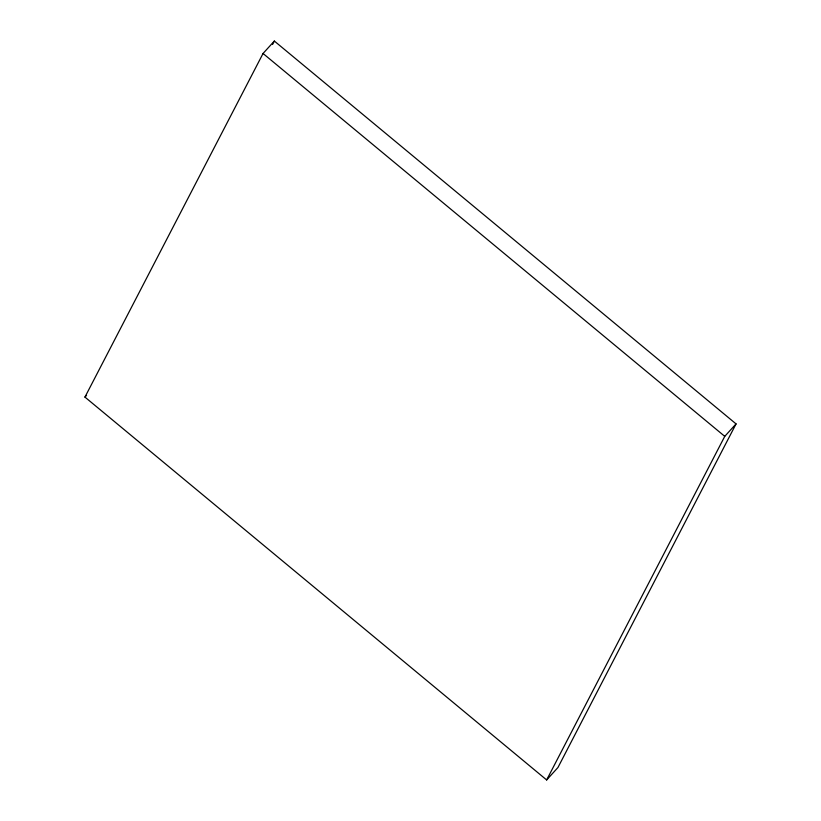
<?xml version="1.0" encoding="UTF-8"?>
<svg xmlns="http://www.w3.org/2000/svg" width="821" height="821" viewBox="0 0 821 821"><rect width="100%" height="100%" fill="white"/><g stroke="black" fill="none" stroke-linecap="round" stroke-linejoin="round"><path stroke-width="1.23" d="M84.943 397.097L263.048 53.488L274.347 41.05L736.057 423.903L557.952 767.512L546.653 779.95L84.943 397.097L86.554 395.312M272.572 44.467L274.347 41.05M546.653 779.95L724.758 436.351L736.057 423.903M263.048 53.488L724.758 436.351"/></g></svg>
